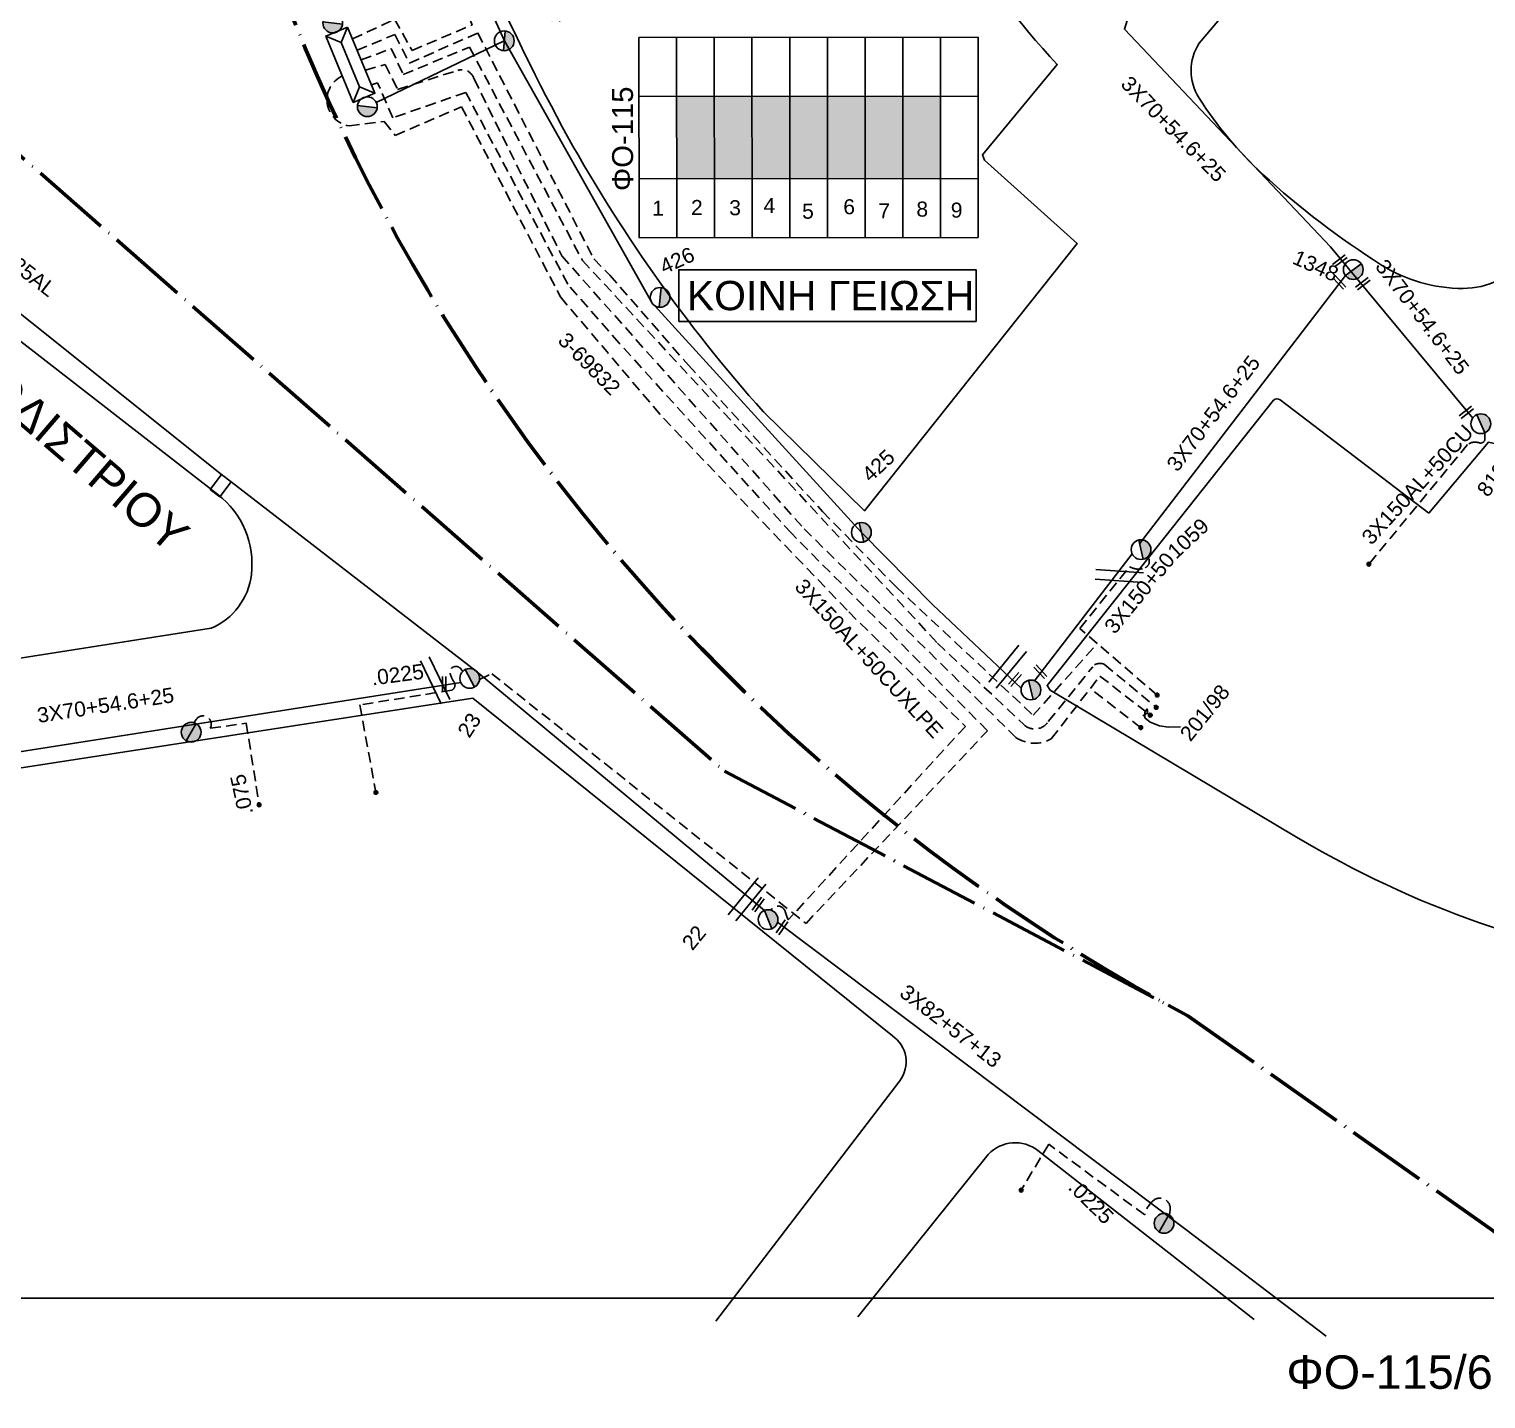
# Model space of a CAD drawing. Header units: millimetres. Extents: x 2999 to 5218, y 1863 to 2903.
# Drawn here: x 3210.6 to 3384.6, y 1875.7 to 2039.3 of the extents above; entities that cross this region are included whole.
import ezdxf
from ezdxf.enums import TextEntityAlignment as Align

# ---------------------------------------------------------------- set-up
doc = ezdxf.new("R2010")
doc.units = ezdxf.units.MM
doc.header["$LTSCALE"] = 0.5
doc.linetypes.add('ACAD_ISO04W100', pattern=[30, 24, -3, 0, -3])
doc.linetypes.add('DASHED', pattern=[19.05, 12.7, -6.35])
for name, color, linetype in [('Άγνωστα', 7, 'Continuous'), ('Ασφαλειοκιβώτια Χ.Τ 9 αναχωρήσεων', 7, 'Continuous'), ('Επιγραφές - Σχήματα', 7, 'Continuous'), ('Καλώδια ΧΤ   3x150AL+50CU', 7, 'DASHED'), ('Μηχανική τομή', 7, 'Continuous'), ('Στύλος Ξύλινος', 7, 'Continuous'), ('Στύλος Ξύλινος @ 1', 7, 'Continuous'), ('Στύλος ΦΜ', 7, 'Continuous'), ('Στύλος ΦΜ @ 1', 7, 'Continuous'), ('Συνδέσεις', 7, 'Continuous'), ('Συνεστραμμένα ΧΤ   3x70+54.6+25 AL', 7, 'SYN_LINE'), ('Τομή', 7, 'Continuous'), ('Υποσταθμός εναέριος 2 στύλων', 7, 'Continuous'), ('Υποσταθμός πόλεως', 7, 'Continuous'), ('Υπόβαθρο ΔΕΗ', 7, 'Continuous'), ('Υπόγεια καλώδια Παροχών ΧΤ   .0225', 7, 'DASHED'), ('Υπόγεια καλώδια Παροχών ΧΤ   .075', 7, 'DASHED')]:
    doc.layers.add(name, color=color, linetype=linetype)
doc.styles.add('arial', font='ARIAL.TTF')
doc.styles.get("Standard").update_dxf_attribs({"font": 'ARIAL.TTF'})
doc.linetypes.add('SYN_LINE', pattern='A,0.5,-0.0001,["/\\/\\/\\/",Standard,S=0.1,R=0,X=0,Y=-0.05],-0.25', length=0.7501)

# ---------------------------------------------------------------- blocks, each defined once
blk = doc.blocks.new('ΑΣΦΑΛΕΙΟΚΙΒΩΤΙΟ ΥΠΟΣΤΑΘΜΟΥ 9 ΑΝΑΧΩΡΗΣΕΩΝ')
at = {"layer": 'Ασφαλειοκιβώτια Χ.Τ 9 αναχωρήσεων', "ltscale": 40}
for p, q in [((-23.8, 40.36), (24.02, 40.36)), ((-9.72, 40.36), (-9.72, -40.64)), ((9.94, 40.36), (9.94, -40.64)), ((-23.8, 31.36), (24.02, 31.36)), ((-23.8, 22.36), (24.02, 22.36)), ((-23.8, 13.36), (24.02, 13.36)), ((-23.8, 4.36), (24.02, 4.36)), ((-23.8, -4.64), (24.02, -4.64)), ((-23.8, -13.64), (24.02, -13.64)), ((-23.8, -22.64), (24.02, -22.64)), ((-23.8, -31.64), (24.02, -31.64))]:
    blk.add_line(p, q, dxfattribs=at)
at = {"layer": 'Ασφαλειοκιβώτια Χ.Τ 9 αναχωρήσεων'}
blk.add_lwpolyline([(-23.8, -40.64), (24.02, -40.64), (24.02, 40.36), (-23.8, 40.36)], close=True, dxfattribs=at)
for s, p in [('1', (-18.54, 37.25)), ('2', (-18.39, 27.98)), ('3', (-18.45, 18.85)), ('4', (-17.96, 10.67)), ('5', (-19.3, 1.44)), ('6', (-18.25, -8.4)), ('7', (-19.23, -16.79)), ('8', (-18.84, -25.86)), ('9', (-19.09, -34.08))]:
    blk.add_text(s, height=3.6, rotation=270, dxfattribs=at).set_placement(p)
at = {"layer": 'Ασφαλειοκιβώτια Χ.Τ 9 αναχωρήσεων', "ltscale": 40}
for tag, height, p in [('ΟΝΟΜΑ', 5, (-0.16, 44.31)), ('ΚΕΙΜΕΝΟ 1', 2, (17.06, 35.59)), ('ΚΕΙΜΕΝΟ 2', 2, (17.06, 26.88)), ('ΚΕΙΜΕΝΟ 3', 2, (17.06, 17.69)), ('ΚΕΙΜΕΝΟ 4', 2, (17.06, 8.71)), ('ΚΕΙΜΕΝΟ 5', 2, (17.06, -0.13)), ('ΚΕΙΜΕΝΟ 6', 2, (17.06, -9.05)), ('ΚΕΙΜΕΝΟ 7', 2, (17.06, -18.13)), ('ΚΕΙΜΕΝΟ 8', 2, (17.06, -26.85)), ('ΚΕΙΜΕΝΟ 9', 2, (17.06, -35.99)), ('ΣΧ', 2, (-0.1, -42.64))]:
    blk.add_attdef(tag, text='', height=height, dxfattribs=at).set_placement(p, align=Align.MIDDLE_CENTER)
blk = doc.blocks.new('ΜΗΧΑΝΙΚΗ ΤΟΜΗ')
at = {"layer": 'Μηχανική τομή', "ltscale": 40}
for p, q in [((-1.89, 0.78), (1.89, 0.78)), ((1.89, 0), (-1.89, 0))]:
    blk.add_line(p, q, dxfattribs=at)
blk = doc.blocks.new('ΥΠΑΡΧΩΝ ΤΣΙΜΕΝΤΕΝΙΟΣ ΣΤΥΛΟΣ')
at = {"layer": 'Στύλος ΦΜ'}
blk.add_hatch(color=7, dxfattribs=at).paths.add_polyline_path([(-1.29, -2.28, 0.574793), (2.62, 0, 0.268822), (1.3, 2.27)])
at = {"layer": 'Στύλος ΦΜ', "color": 7}
blk.add_line((-1.29, -2.28), (1.3, 2.27), dxfattribs=at)
blk.add_circle((0, 0), 2.62, dxfattribs=at)
at = {"layer": 'Στύλος ΦΜ', "flags": 4}
for tag, p in [('ΑΡΙΘΜΟΣ', (-4.68, 8.05)), ('ΤΥΠΟΣ', (-4.91, 3.03))]:
    blk.add_attdef(tag, p, '', height=4, dxfattribs=at)
blk = doc.blocks.new('ΤΟΜΗ')
at = {"layer": 'Τομή', "ltscale": 40}
for p, q in [((-5.68, 0), (5.68, 0)), ((5.68, -2.33), (-5.68, -2.33))]:
    blk.add_line(p, q, dxfattribs=at)
blk = doc.blocks.new('ΥΠΑΡΧΩΝ ΞΥΛΙΝΟΣ ΣΤΥΛΟΣ')
at = {"layer": 'Στύλος Ξύλινος'}
h = blk.add_hatch(color=7, dxfattribs=at)
h.paths.add_polyline_path([(-2.62, 0, 0.270008), (-1.29, -2.28), (1.3, 2.27, 0.576266)])
h.paths.add_polyline_path([(-1.29, -2.28, 0.574793), (2.62, 0, 0.268822), (1.3, 2.27)])
at = {"layer": 'Στύλος Ξύλινος', "color": 7}
blk.add_line((-1.29, -2.28), (1.3, 2.27), dxfattribs=at)
blk.add_circle((0, 0), 2.62, dxfattribs=at)
at = {"layer": 'Στύλος Ξύλινος', "flags": 4}
for tag, p in [('ΑΡΙΘΜΟΣ', (-4.91, 8.6)), ('ΤΥΠΟΣ', (-4.85, 3.39))]:
    blk.add_attdef(tag, p, '', height=4, dxfattribs=at)
blk = doc.blocks.new('ΥΠΟΣΤΑΘΜΟΣ ΕΝΑΕΡΙΟΣ ΕΠΙ 2 ΣΤΥΛΩΝ')
at = {"layer": 'Υποσταθμός εναέριος 2 στύλων', "linetype": 'Continuous'}
for points in [[(-11.97, -2.11, 0.574793), (-8.45, -0.07, 0.268822), (-9.64, 1.98)], [(9.68, -2.15, 0.574793), (13.19, -0.1, 0.268822), (12.01, 1.95)]]:
    blk.add_hatch(color=256, dxfattribs=at).paths.add_polyline_path(points)
for p, q in [((-11.97, -2.11), (-9.64, 1.98)), ((9.68, -2.15), (12.01, 1.95))]:
    blk.add_line(p, q, dxfattribs=at)
for centre in [(-10.81, -0.07), (10.84, -0.1)]:
    blk.add_circle(centre, 2.36, dxfattribs=at)
at = {"layer": 'Υποσταθμός πόλεως', "linetype": 'Continuous', "ltscale": 40}
blk.add_lwpolyline([(-8.57, 2.82), (8.57, 2.82), (8.57, -2.82), (-8.57, -2.82)], close=True, dxfattribs=at)
for points in [[(-5.75, 0), (-8.57, 2.82)], [(-8.57, -2.82), (-5.75, 0)], [(-5.75, 0), (5.75, 0)], [(5.75, 0), (8.57, 2.82)], [(8.57, -2.82), (5.75, 0)]]:
    blk.add_lwpolyline(points, dxfattribs=at)
at = {"layer": 'Υποσταθμός εναέριος 2 στύλων', "ltscale": 40, "flags": 1}
for tag, p in [('ΜΕΤΑΣΧΗΜΑΤΙΣΜΟΣ', (14.09, 2.51)), ('ΙΣΧΥΣ', (14.07, -0.28)), ('ΑΡΙΘΜΟΣ', (14.19, -3))]:
    blk.add_attdef(tag, p, '', height=1.8, dxfattribs=at)
blk = doc.blocks.new('_ΣΥΝΔΕΣΗ')
at = {"layer": 'Συνδέσεις', "linetype": 'SYN_LINE', "ltscale": 40}
blk.add_hatch(color=256, dxfattribs=at).paths.add_polyline_path([(0.5, -0.01, 1), (-0.5, -0.01, 1)])
at = {"layer": 'Συνδέσεις'}
blk.add_circle((0, -0.01), 0.5, dxfattribs=at)

msp = doc.modelspace()

# ---------------------------------------------------------------- hatches: boundary and pattern name
at = {"layer": 'Ασφαλειοκιβώτια Χ.Τ 9 αναχωρήσεων', "ltscale": 40}
for color, points in [(6, [(3287.97, 2031.3), (3287.99, 2021.47), (3292.49, 2021.48), (3292.47, 2031.31)]), (27, [(3292.47, 2031.31), (3292.49, 2021.48), (3296.99, 2021.49), (3296.97, 2031.31)]), (133, [(3296.97, 2031.31), (3296.99, 2021.49), (3301.49, 2021.49), (3301.47, 2031.32)]), (1, [(3301.47, 2031.32), (3301.49, 2021.49), (3305.99, 2021.5), (3305.97, 2031.32)]), (5, [(3305.97, 2031.32), (3305.99, 2021.5), (3310.49, 2021.5), (3310.47, 2031.33)]), (30, [(3310.47, 2031.33), (3310.49, 2021.5), (3314.99, 2021.51), (3314.97, 2031.34)]), (173, [(3314.97, 2031.34), (3314.99, 2021.51), (3319.49, 2021.51), (3319.47, 2031.34)])]:
    msp.add_hatch(color=color, dxfattribs=at).paths.add_polyline_path(points)

# ---------------------------------------------------------------- linework, layer by layer
at = {"layer": 'Άγνωστα', "color": 173, "linetype": 'DASHED', "ltscale": 0.2}
msp.add_lwpolyline([(3249.24, 2038.18), (3254.28, 2040.52), (3256.36, 2036.81), (3263.53, 2039.84), (3255.89, 2060.88)], dxfattribs=at)
at = {"layer": 'Άγνωστα', "color": 1, "linetype": 'DASHED', "ltscale": 0.2}
msp.add_lwpolyline([(3249.8, 2036.82), (3254.31, 2038.71), (3256.04, 2035.28), (3264.21, 2038.89), (3278.07, 2011.9), (3279.97, 2009.97), (3289.37, 1999.21), (3305.38, 1981.73), (3314.19, 1972.71), (3330.55, 1957.38), (3338.21, 1965.96)], dxfattribs=at)
at = {"layer": 'Άγνωστα', "color": 27, "linetype": 'DASHED', "ltscale": 0.2}
msp.add_lwpolyline([(3250.28, 2035.66), (3253.87, 2037.02), (3255.31, 2033.92), (3263.22, 2037.21), (3276.71, 2011.71), (3319.13, 1965.99), (3329.42, 1956.27, 0.472796), (3332.36, 1956.64), (3337.66, 1963.17, -0.362567), (3339.08, 1963.44), (3345.25, 1958.33)], format="xyb", dxfattribs=at)
at = {"layer": 'Άγνωστα', "color": 30, "linetype": 'DASHED', "ltscale": 0.2}
msp.add_lwpolyline([(3250.79, 2034.44), (3253.16, 2035.14), (3254.64, 2032.15), (3261.84, 2034.42, -0.420361), (3263.77, 2033.39), (3274.25, 2012.25), (3303.18, 1979.66), (3328.49, 1954.73)], format="xyb", dxfattribs=at)
at = {"layer": 'Άγνωστα', "color": 5, "linetype": 'DASHED', "ltscale": 0.2}
msp.add_lwpolyline([(3248.03, 2033.75, 0.738693), (3248.84, 2027.79), (3253.05, 2028.33), (3254.35, 2026.66), (3262.26, 2030.08), (3274.08, 2007.36), (3286.38, 1992.87), (3308.52, 1969.72), (3322.45, 1956.06), (3301.3, 1932.93), (3301.12, 1933.34), (3300.93, 1933.94, 0.682592), (3299.24, 1934.09)], format="xyb", dxfattribs=at)
at = {"layer": 'Άγνωστα', "color": 133, "linetype": 'DASHED', "ltscale": 0.2}
msp.add_lwpolyline([(3264.42, 1961.67), (3265.89, 1962.35), (3303.42, 1932.52), (3325.1, 1955.54), (3301.67, 1979.12), (3281.11, 2001.84), (3274.97, 2008.87), (3262.78, 2031.79), (3254.06, 2028.75), (3252.23, 2032.95), (3251.51, 2032.71)], dxfattribs=at)
at = {"layer": 'Άγνωστα', "color": 1, "linetype": 'DASHED', "ltscale": 0.2}
msp.add_lwpolyline([(3345.35, 1959.79), (3338.21, 1965.96), (3336.14, 1967.75), (3342.04, 1975.12), (3342.37, 1974.99, 0.199276), (3343.91, 1975, 0.502133), (3344.23, 1976.31, 1.061964)], format="xyb", dxfattribs=at)
at = {"layer": 'Άγνωστα', "color": 30, "linetype": 'DASHED', "ltscale": 0.2}
for points in [[(3332.71, 1954.58), (3338.53, 1962.06), (3344.54, 1957.39)], [(3343.4, 1955.9), (3337.38, 1960.58)]]:
    msp.add_lwpolyline(points, dxfattribs=at)
at = {"layer": 'Άγνωστα', "color": 5, "ltscale": 40}
msp.add_lwpolyline([(3300.03, 1932.66), (3348.8, 1895.94), (3365.55, 1883.2)], dxfattribs=at)
at = {"layer": 'Άγνωστα', "color": 30, "linetype": 'DASHED', "ltscale": 0.2}
msp.add_arc((3330.72, 1958.03), 3.99, 235.9676, 299.9928, dxfattribs=at)
at = {"layer": 'Επιγραφές - Σχήματα'}
msp.add_lwpolyline([(3017.22, 2889.47), (5045.69, 2889.47), (5045.69, 1887.75), (3017.22, 1887.75)], close=True, dxfattribs=at)
at = {"layer": 'Επιγραφές - Σχήματα', "color": 1, "linetype": 'ACAD_ISO04W100', "lineweight": 60, "ltscale": 0.8}
for points in [[(3025.36, 2156.38), (3184.64, 2046.02), (3293.67, 1950.71), (3349.04, 1921.48)], [(3349.04, 1921.48), (3404.13, 1882.67)]]:
    msp.add_lwpolyline(points, dxfattribs=at)
at = {"layer": 'Επιγραφές - Σχήματα', "color": 190}
msp.add_lwpolyline([(3288.22, 2004.44), (3323.73, 2004.44), (3323.73, 2010.61), (3288.22, 2010.61)], close=True, dxfattribs=at)
at = {"layer": 'Επιγραφές - Σχήματα', "ltscale": 20}
msp.add_lwpolyline([(3233.61, 1986.16), (3232.25, 1984.37), (3233.4, 1983.49), (3234.76, 1985.28)], close=True, dxfattribs=at)
at = {"layer": 'Επιγραφές - Σχήματα', "ltscale": 0.2}
msp.add_lwpolyline([(3348.16, 1955.99), (3346.7, 1955.95), (3345.62, 1956.12), (3344.54, 1956.55), (3343.9, 1957.07), (3343.9, 1957.76), (3344.16, 1958.15), (3344.2, 1957.97), (3344.2, 1957.63), (3344.07, 1957.59), (3343.64, 1957.33)], dxfattribs=at)
at = {"layer": 'Επιγραφές - Σχήματα', "color": 1, "linetype": 'ACAD_ISO04W100', "lineweight": 60, "ltscale": 0.8}
msp.add_arc((3459.31, 2127.93), 234.05, 184.9566, 241.8922, dxfattribs=at)
at = {"layer": 'Καλώδια ΧΤ   3x150AL+50CU', "color": 5, "ltscale": 0.2}
msp.add_lwpolyline([(3384.49, 1991.13), (3384.51, 1990.43, -0.527606), (3383.82, 1989.93, 0.258975), (3382.43, 1989.71), (3370.65, 1975.44)], format="xyb", dxfattribs=at)
at = {"layer": 'Συνεστραμμένα ΧΤ   3x70+54.6+25 AL', "color": 6, "ltscale": 15}
msp.add_line((3267.38, 2037.95), (3252.09, 2030.58), dxfattribs=at)
at = {"layer": 'Συνεστραμμένα ΧΤ   3x70+54.6+25 AL', "color": 6, "ltscale": 20}
for points in [[(3245.93, 2100.01), (3250.97, 2079.11), (3256.41, 2062.21), (3267.39, 2037.95), (3284.99, 2006.68)], [(3285.31, 2006.33), (3285.31, 2006.33), (3310.03, 1979.23), (3318.55, 1970.56), (3329.12, 1960.62)]]:
    msp.add_lwpolyline(points, dxfattribs=at)
at = {"layer": 'Συνεστραμμένα ΧΤ   3x70+54.6+25 AL', "color": 27, "ltscale": 20}
for points in [[(3157.4, 2046.19), (3188.27, 2022.37), (3233.61, 1986.16)], [(3234.74, 1985.25), (3264.03, 1962.67), (3298.47, 1934.07)]]:
    msp.add_lwpolyline(points, dxfattribs=at)
at = {"layer": 'Συνεστραμμένα ΧΤ   3x70+54.6+25 AL', "color": 5, "ltscale": 20}
for points in [[(3383.06, 1992.89), (3366.05, 2013.36), (3341.44, 2039.34), (3342.54, 2042.9)], [(3367.85, 2009.9), (3343.27, 1977.86)], [(3342.36, 1976.68), (3330.71, 1961.5)]]:
    msp.add_lwpolyline(points, dxfattribs=at)
at = {"layer": 'Συνεστραμμένα ΧΤ   3x70+54.6+25 AL', "color": 133, "ltscale": 20}
msp.add_lwpolyline([(3262.18, 1961.3), (3202.57, 1951.95)], dxfattribs=at)
at = {"layer": 'Υπόβαθρο ΔΕΗ'}
for points in [[(3244.68, 2127.77), (3293.95, 2132.24), (3300.69, 2132.81), (3302.19, 2112.27), (3304.51, 2096.39, 0.057755), (3311.57, 2069.88, 0.092972), (3333.43, 2035.11), (3324.49, 2024.35), (3324.72, 2023.71), (3335.79, 2013.72), (3310.42, 1981.82), (3298.33, 1993.63, -0.056985), (3274.31, 2027.66, -0.040172), (3256.44, 2068.65, -0.031597), (3246.94, 2109.47), (3244.68, 2127.77)], [(3418.69, 2048.15), (3389.44, 2011.97, -0.226075), (3381.9, 2008.37, -0.141851), (3372.16, 2011.17, -0.045574), (3357.96, 2022.04, -0.06492), (3350.36, 2031.12, -0.293804), (3350.39, 2037.68), (3383.49, 2076.67), (3389.6, 2069.95), (3397.61, 2062.32, 0.085174), (3418.69, 2048.15, -89.636902)], [(3029.7, 1998.23), (3096.28, 2006.77), (3180.2, 2018.26, -0.186837), (3192.47, 2015.34), (3233.15, 1983.77, -0.26281), (3237.17, 1974.19, -0.26915), (3232.37, 1967.78), (3105.04, 1947.8), (3066.41, 1942.11, -0.279359), (3051.26, 1947.2), (3029.91, 1966.79)], [(3377.82, 1981.53), (3360.04, 1995.06, 0.355514), (3359.26, 1995.04), (3332.21, 1960.92), (3332.59, 1960.38), (3362.01, 1942.83, 0.100067), (3407.31, 1926.88, 0.008314), (3455.87, 1920.91, 0.068087), (3515.25, 1926.43), (3531.87, 1930.68), (3527.12, 1980.45), (3516.21, 1978.63, -0.043712), (3473.61, 1977.91), (3447.6, 1979.68), (3418.42, 1983.27), (3398.33, 1986.96), (3384.95, 1990.01), (3377.82, 1981.53)], [(3292.66, 1885), (3314.61, 1913.73, 0.431265), (3313.73, 1919.08), (3263.62, 1959.41), (3147.46, 1941.49), (3078.27, 1931.16), (3077.2, 1931.09, 0.265199), (3075.49, 1929.96, 0.2425), (3075.54, 1923.9), (3087.56, 1912.79), (3107.79, 1893.95), (3151.81, 1900.85), (3171.78, 1884.93)], [(3356.94, 1885.22), (3331.12, 1905.38, 0.388187), (3325.19, 1904.92), (3309.59, 1885.53)]]:
    msp.add_lwpolyline(points, format="xyb", dxfattribs=at)
at = {"layer": 'Υπόγεια καλώδια Παροχών ΧΤ   .0225', "color": 133, "ltscale": 0.2}
msp.add_lwpolyline([(3262.41, 1962.62), (3262.17, 1962.94, 0.79289), (3260.92, 1962.4, 0.114861), (3261.36, 1961.39, -0.468674), (3261.12, 1960.39), (3250.12, 1958.61), (3252.05, 1948.16)], format="xyb", dxfattribs=at)
at = {"layer": 'Υπόγεια καλώδια Παροχών ΧΤ   .0225', "color": 5, "ltscale": 0.2}
msp.add_lwpolyline([(3346.84, 1897.66), (3346.91, 1898.34, 0.671762), (3344.91, 1899.42, 0.166917), (3343.87, 1897.71), (3332.41, 1906.13), (3329.12, 1900.66)], format="xyb", dxfattribs=at)
at = {"layer": 'Υπόγεια καλώδια Παροχών ΧΤ   .075', "color": 133, "ltscale": 0.2}
msp.add_lwpolyline([(3230.3, 1956.49), (3230.58, 1956.89, -0.94044), (3232.26, 1955.83), (3236.56, 1956.43), (3238.09, 1946.68)], format="xyb", dxfattribs=at)

# ---------------------------------------------------------------- block references
at = {"layer": 'Ασφαλειοκιβώτια Χ.Τ 9 αναχωρήσεων', "xscale": 0.4999999999999954, "yscale": 0.4999999999999954, "zscale": 0.4999999999999954, "rotation": 90.07108601162257}
msp.add_blockref('ΑΣΦΑΛΕΙΟΚΙΒΩΤΙΟ ΥΠΟΣΤΑΘΜΟΥ 9 ΑΝΑΧΩΡΗΣΕΩΝ', (3303.66, 2026.35), dxfattribs=at).add_auto_attribs({'ΟΝΟΜΑ': 'ΦΟ-115'})
at = {"layer": 'Μηχανική τομή'}
for p, xscale, yscale, zscale, rotation in [((3367.06, 2011.82), 0.4999999999999994, 0.4999999999999994, 0.4999999999999994, 217.1839699875855), ((3367.26, 2009.23), 0.4999999999999993, 0.4999999999999993, 0.4999999999999993, 132.9464639555496), ((3369.8, 2009.09), 0.4999999999999994, 0.4999999999999994, 0.4999999999999994, 217.1839699875855), ((3382.17, 1993.72), 0.4999999999999994, 0.4999999999999994, 0.4999999999999994, 217.1839699875855), ((3331.55, 1962.72), 0.4999999999999993, 0.4999999999999993, 0.4999999999999993, 132.9464639555496), ((3260, 1961.07), 0.4999999999999997, 0.4999999999999997, 0.4999999999999997, 270.3763179172902), ((3328.22, 1961.79), 0.4999999999999992, 0.4999999999999992, 0.4999999999999992, 228.7278966529444), ((3297.55, 1934.89), 0.4999999999999999, 0.4999999999999999, 0.4999999999999999, 234.6845753363798), ((3300.4, 1932.16), 0.4999999999999999, 0.4999999999999999, 0.4999999999999999, 234.6845753363798)]:
    msp.add_blockref('ΜΗΧΑΝΙΚΗ ΤΟΜΗ', p, dxfattribs=dict(at, xscale=xscale, yscale=yscale, zscale=zscale, rotation=rotation))
at = {"layer": 'Στύλος Ξύλινος @ 1', "ltscale": 40, "xscale": 0.4499999999998181, "yscale": 0.4499999999998181, "zscale": 0.4499999999998181}
for p in [(3229.98, 1955.36), (3346.18, 1896.69)]:
    msp.add_blockref('ΥΠΑΡΧΩΝ ΞΥΛΙΝΟΣ ΣΤΥΛΟΣ', p, dxfattribs=at)
at = {"layer": 'Στύλος ΦΜ @ 1', "ltscale": 40}
ref = msp.add_blockref('ΥΠΑΡΧΩΝ ΤΣΙΜΕΝΤΕΝΙΟΣ ΣΤΥΛΟΣ', (3267.38, 2037.95), dxfattribs=dict(at, xscale=0.449999999999818, yscale=0.449999999999818, zscale=0.449999999999818, rotation=24.38262209959417))
ref.add_attrib('ΤΥΠΟΣ', '459', (3273.15, 2039.87), dxfattribs={"layer": 'Στύλος ΦΜ', "height": 1.8, "rotation": 24.3826, "flags": 4})
ref = msp.add_blockref('ΥΠΑΡΧΩΝ ΤΣΙΜΕΝΤΕΝΙΟΣ ΣΤΥΛΟΣ', (3285.99, 2007.3), dxfattribs=dict(at, xscale=0.449999999999818, yscale=0.449999999999818, zscale=0.449999999999818, rotation=24.38262209959417))
ref.add_attrib('ΤΥΠΟΣ', '426', (3286.48, 2010.04), dxfattribs={"layer": 'Στύλος ΦΜ', "height": 1.8, "rotation": 24.3826, "flags": 4})
ref = msp.add_blockref('ΥΠΑΡΧΩΝ ΤΣΙΜΕΝΤΕΝΙΟΣ ΣΤΥΛΟΣ', (3368.79, 2010.62), dxfattribs=dict(at, xscale=0.449999999999818, yscale=0.449999999999818, zscale=0.449999999999818, rotation=336.070534819659))
ref.add_attrib('ΤΥΠΟΣ', '1348', (3361.38, 2011.4), dxfattribs={"layer": 'Στύλος ΦΜ', "height": 1.8, "rotation": 336.0705, "flags": 4})
ref = msp.add_blockref('ΥΠΑΡΧΩΝ ΤΣΙΜΕΝΤΕΝΙΟΣ ΣΤΥΛΟΣ', (3384.02, 1992.21), dxfattribs=dict(at, xscale=0.4499999999998179, yscale=0.4499999999998179, zscale=0.4499999999998179, rotation=53.04169410484156))
ref.add_attrib('ΤΥΠΟΣ', '819', (3384.85, 1983.32), dxfattribs={"layer": 'Στύλος ΦΜ', "height": 1.8, "rotation": 53.0417, "flags": 4})
ref = msp.add_blockref('ΥΠΑΡΧΩΝ ΤΣΙΜΕΝΤΕΝΙΟΣ ΣΤΥΛΟΣ', (3310.03, 1979.23), dxfattribs=dict(at, xscale=0.4499999999998179, yscale=0.4499999999998179, zscale=0.4499999999998179, rotation=43.02981509120864))
ref.add_attrib('ΤΥΠΟΣ', '425', (3311.13, 1985.13), dxfattribs={"layer": 'Στύλος ΦΜ', "height": 1.8, "rotation": 43.0298, "flags": 4})
ref = msp.add_blockref('ΥΠΑΡΧΩΝ ΤΣΙΜΕΝΤΕΝΙΟΣ ΣΤΥΛΟΣ', (3343.43, 1977.17), dxfattribs=dict(at, xscale=0.4499999999998179, yscale=0.4499999999998179, zscale=0.4499999999998179, rotation=43.02981509120864))
ref.add_attrib('ΤΥΠΟΣ', '1059', (3347.63, 1975.95), dxfattribs={"layer": 'Στύλος ΦΜ', "height": 1.8, "rotation": 43.0298, "flags": 4})
ref = msp.add_blockref('ΥΠΑΡΧΩΝ ΤΣΙΜΕΝΤΕΝΙΟΣ ΣΤΥΛΟΣ', (3263.25, 1961.79), dxfattribs=dict(at, xscale=0.449999999999818, yscale=0.449999999999818, zscale=0.449999999999818, rotation=57.50477827683735))
ref.add_attrib('ΤΥΠΟΣ', '23', (3263.2, 1954.55), dxfattribs={"layer": 'Στύλος ΦΜ', "height": 1.8, "rotation": 57.5048, "flags": 4})
at = {"layer": 'Στύλος ΦΜ @ 1', "ltscale": 40, "xscale": 0.4499999999998179, "yscale": 0.4499999999998179, "zscale": 0.4499999999998179, "rotation": 43.02981509120864}
msp.add_blockref('ΥΠΑΡΧΩΝ ΤΣΙΜΕΝΤΕΝΙΟΣ ΣΤΥΛΟΣ', (3330.28, 1960.41), dxfattribs=at)
at = {"layer": 'Στύλος ΦΜ @ 1', "ltscale": 40}
ref = msp.add_blockref('ΥΠΑΡΧΩΝ ΤΣΙΜΕΝΤΕΝΙΟΣ ΣΤΥΛΟΣ', (3298.89, 1932.97), dxfattribs=dict(at, xscale=0.449999999999818, yscale=0.449999999999818, zscale=0.449999999999818, rotation=50.64348977161423))
ref.add_attrib('ΤΥΠΟΣ', '22', (3289.84, 1929.17), dxfattribs={"layer": 'Στύλος ΦΜ', "height": 1.8, "rotation": 50.6435, "flags": 4})
at = {"layer": 'Συνδέσεις', "xscale": 0.4500000000000455, "yscale": 0.4500000000000455, "zscale": 0.4500000000000455}
for p in [(3370.65, 1975.44), (3345.35, 1959.8), (3344.54, 1957.4), (3345.25, 1958.33), (3343.4, 1955.91), (3252.05, 1948.17), (3238.09, 1946.69), (3329.12, 1900.66)]:
    msp.add_blockref('_ΣΥΝΔΕΣΗ', p, dxfattribs=at)
at = {"layer": 'Τομή'}
for p, xscale, yscale, zscale, rotation in [((3340.88, 1974.6), 0.4999999999999997, 0.4999999999999997, 0.4999999999999997, 355.8713480168171), ((3327.04, 1963.55), 0.4999999999999999, 0.4999999999999999, 0.4999999999999999, 50.69696222777628), ((3259.64, 1961.82), 0.4999999999999999, 0.4999999999999999, 0.4999999999999999, 295.8085069366501), ((3295.92, 1935.75), 0.4999999999999999, 0.4999999999999999, 0.4999999999999999, 50.69696222777628)]:
    msp.add_blockref('ΤΟΜΗ', p, dxfattribs=dict(at, xscale=xscale, yscale=yscale, zscale=zscale, rotation=rotation))
at = {"layer": 'Υποσταθμός εναέριος 2 στύλων', "xscale": 0.4999999999999999, "yscale": 0.4999999999999999, "zscale": 0.4999999999999999, "rotation": 292.5148682410736}
msp.add_blockref('ΥΠΟΣΤΑΘΜΟΣ ΕΝΑΕΡΙΟΣ ΕΠΙ 2 ΣΤΥΛΩΝ', (3248.99, 2035.1), dxfattribs=at)

# ---------------------------------------------------------------- texts
at = {"ltscale": 40, "insert": (3198.73, 2006.53), "char_height": 4, "width": 17.8089, "attachment_point": 1, "rotation": 319.3196, "style": 'arial'}
msp.add_mtext('ΚΑΠΟΔΙΣΤΡΙΟΥ', dxfattribs=at)
at = {"layer": 'Άγνωστα', "ltscale": 40, "char_height": 1.8, "width": 17.1868, "attachment_point": 1, "style": 'arial'}
for s, insert, rotation in [('3-69832', (3274.94, 2003.29), 314.5894), ('3X150+50', (3338.9, 1968.1), 50.6825), ('3X150AL+50CUXLPE', (3303.27, 1973.87), 312.6019), ('201/98', (3347.93, 1955.26), 51.1402), ('3X82+57+13', (3315.55, 1925.37), 322.3687)]:
    msp.add_mtext(s, dxfattribs=dict(at, insert=insert, rotation=rotation))
at = {"layer": 'Επιγραφές - Σχήματα', "color": 190, "insert": (3289.18, 2009.27), "char_height": 3.5, "width": 35.1311, "attachment_point": 1}
msp.add_mtext('KOINH ΓΕΙΩΣΗ', dxfattribs=at)
at = {"layer": 'Επιγραφές - Σχήματα', "insert": (3360.8, 1880.92), "char_height": 4, "width": 15.1545, "attachment_point": 1}
msp.add_mtext('ΦΟ-115/6η', dxfattribs=at)
at = {"layer": 'Καλώδια ΧΤ   3x150AL+50CU', "ltscale": 0.2, "insert": (3369.62, 1978.83), "char_height": 1.8, "width": 17.1868, "attachment_point": 1, "rotation": 47.4722, "style": 'arial'}
msp.add_mtext('3X150AL+50CU', dxfattribs=at)
at = {"layer": 'Συνεστραμμένα ΧΤ   3x70+54.6+25 AL', "ltscale": 40, "char_height": 1.8, "width": 17.1868, "attachment_point": 1, "style": 'arial'}
for s, insert, rotation in [('3X70+54.6+25', (3342.17, 2033.93), 314.5894), ('3X70+54.6+25AL', (3198.59, 2020.69), 322.1238), ('3X70+54.6+25', (3372.74, 2012.07), 307.4538), ('3X70+54.6+25', (3346.35, 1987.44), 52.71), ('3X70+54.6+25', (3211.46, 1958.24), 8.712)]:
    msp.add_mtext(s, dxfattribs=dict(at, insert=insert, rotation=rotation))
at = {"layer": 'Υπόγεια καλώδια Παροχών ΧΤ   .0225', "ltscale": 40, "char_height": 1.8, "width": 17.1868, "attachment_point": 1, "style": 'arial'}
for insert, rotation in [((3251.39, 1962.72), 7.6233), ((3335.87, 1902.14), 315.3697)]:
    msp.add_mtext('.0225', dxfattribs=dict(at, insert=insert, rotation=rotation))
at = {"layer": 'Υπόγεια καλώδια Παροχών ΧΤ   .075', "ltscale": 0.2, "insert": (3235.64, 1945.32), "char_height": 1.8, "width": 17.1868, "attachment_point": 1, "rotation": 102.1825, "style": 'arial'}
msp.add_mtext('.075', dxfattribs=at)

doc.saveas('drawing.dxf')
